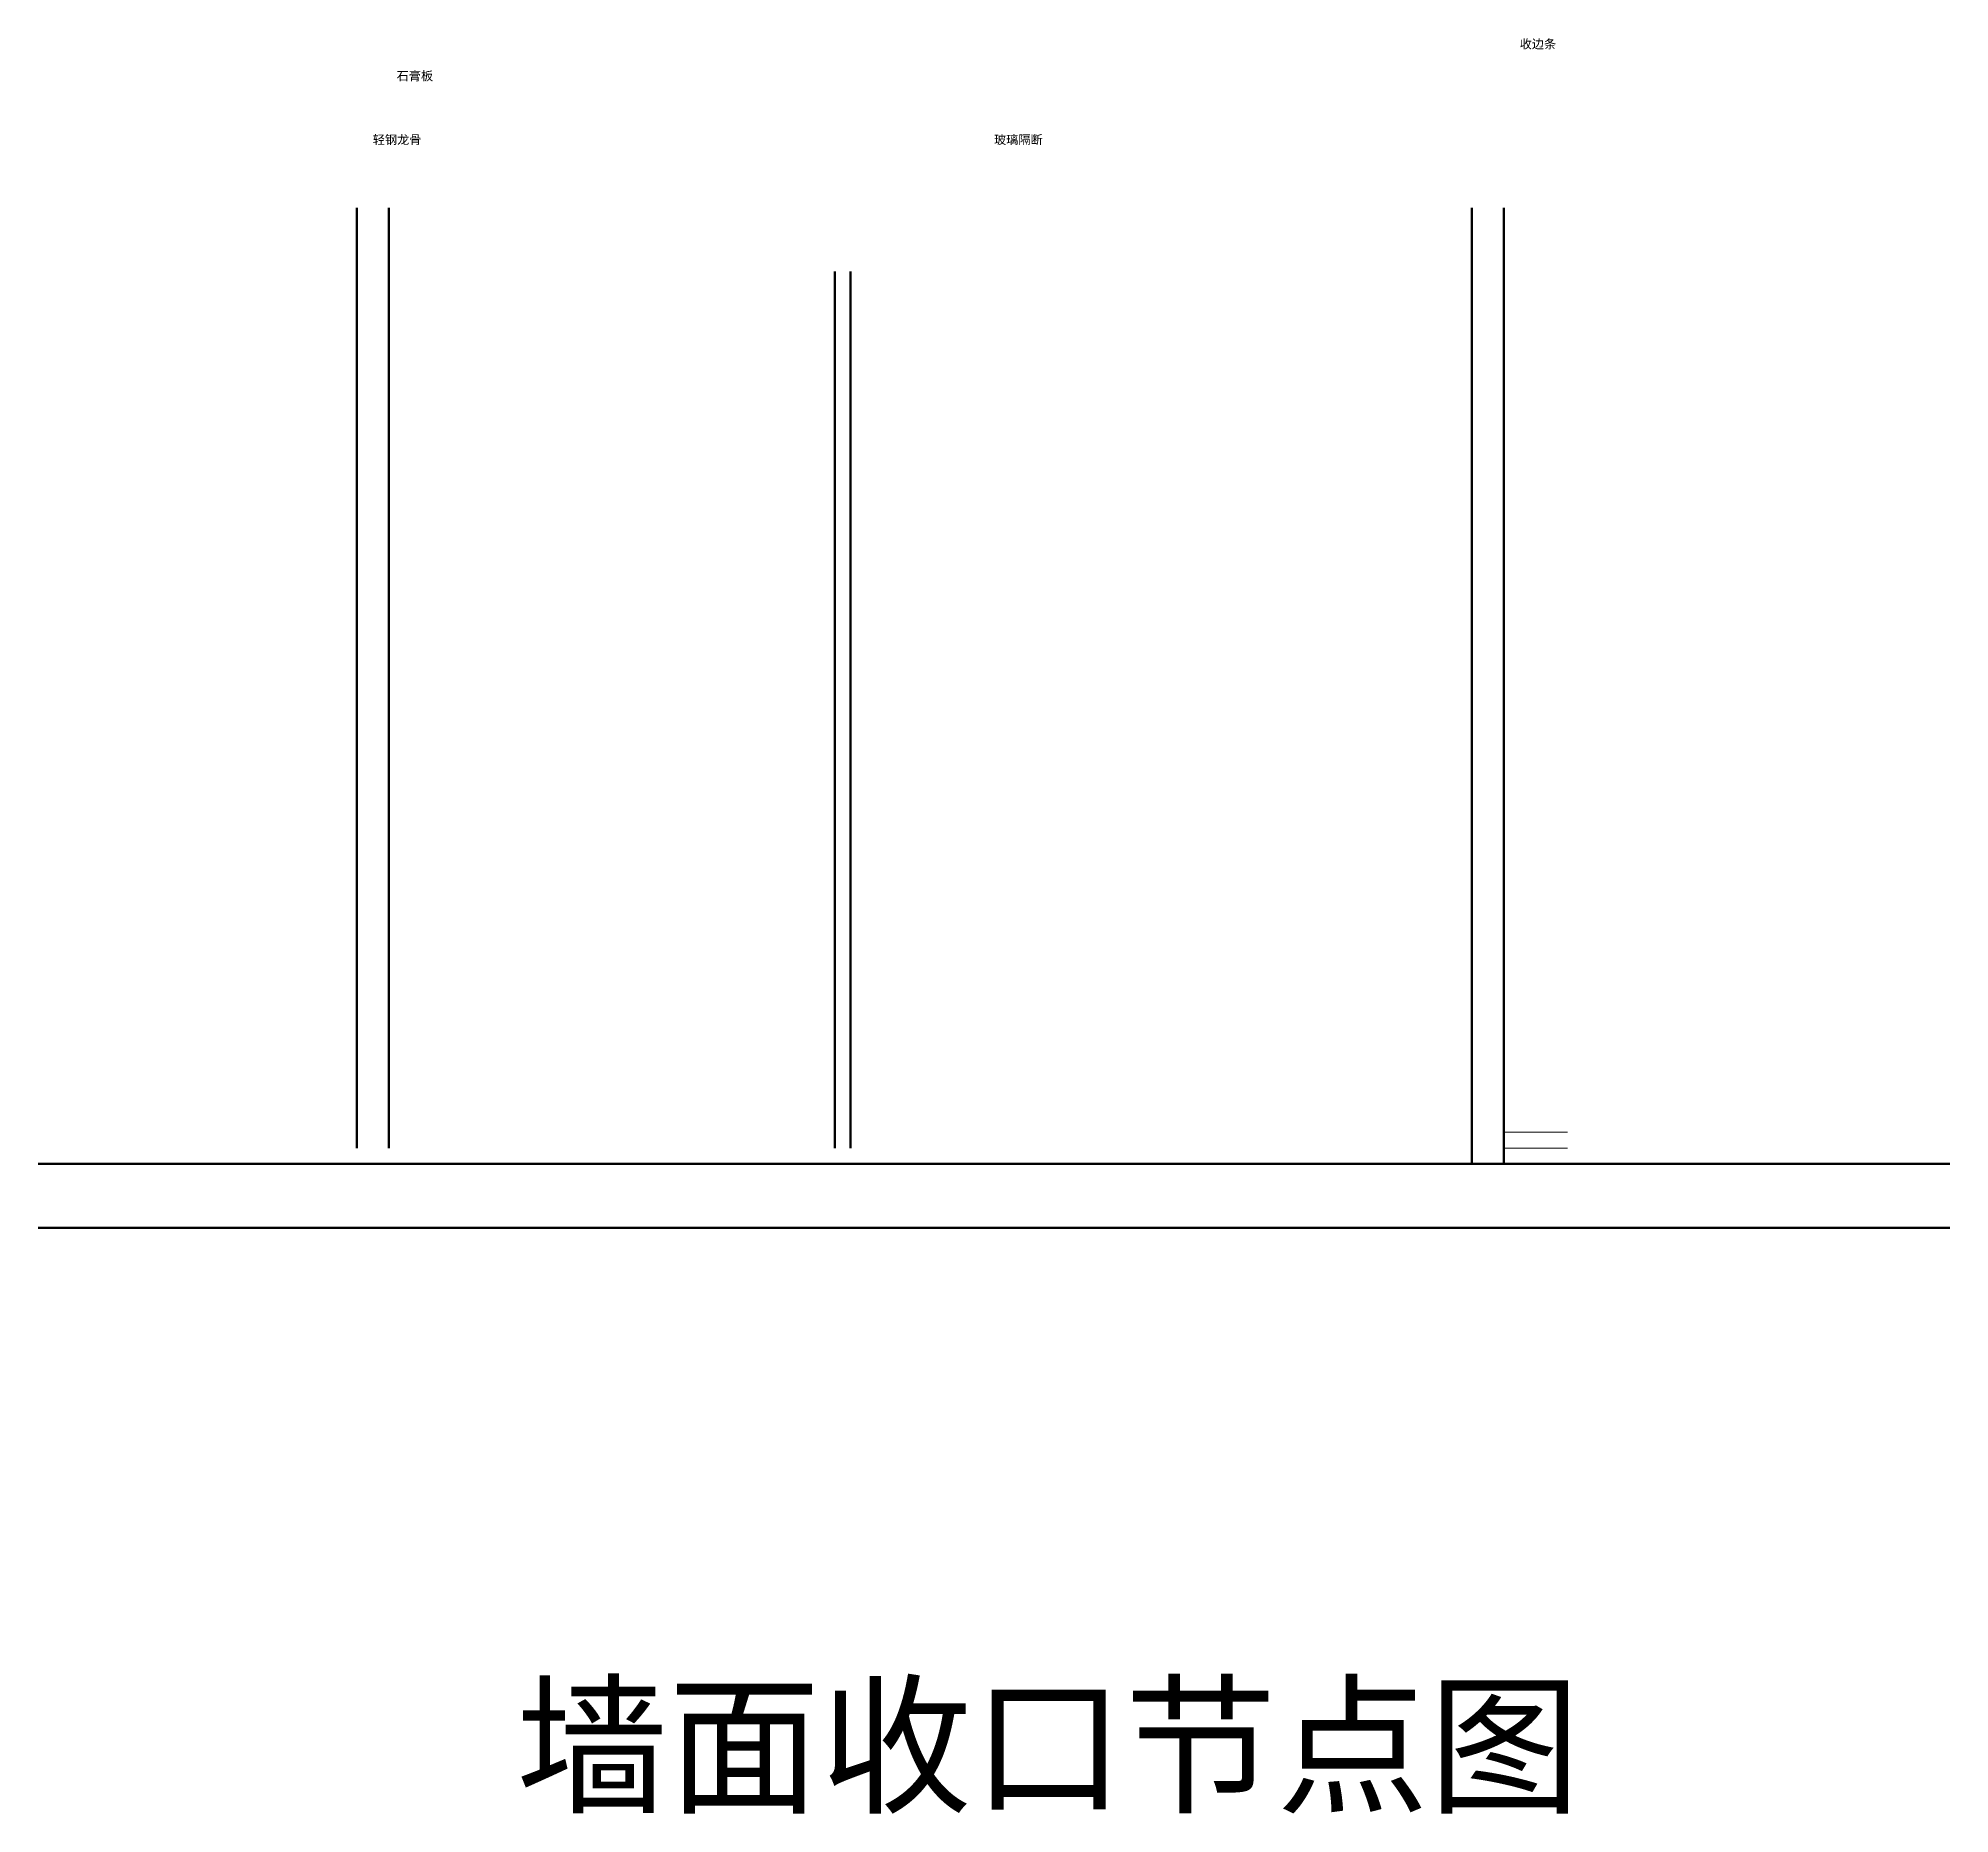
# Model space of a CAD drawing. Header units: millimetres. Extents: x 0 to 6000, y -1539 to 4032.
import ezdxf

# ---------------------------------------------------------------- set-up
doc = ezdxf.new("R2010")
doc.units = ezdxf.units.MM
for name, color, linetype, lineweight in [('DIM', 3, 'Continuous', 9), ('TEXT', 2, 'Continuous', 9), ('WALL', 7, 'Continuous', 50)]:
    doc.layers.add(name, color=color, linetype=linetype, lineweight=lineweight)
doc.styles.add('HEI', font='simhei.ttf')

msp = doc.modelspace()

# ---------------------------------------------------------------- linework, layer by layer
at = {"layer": 'DIM'}
for p, q in [((4600, 600), (4800, 600)), ((4600, 550), (4800, 550))]:
    msp.add_line(p, q, dxfattribs=at)
at = {"layer": 'WALL'}
for p, q in [((1000, 550), (1000, 3500)), ((1100, 550), (1100, 3500)), ((4500, 500), (4500, 3500)), ((4600, 500), (4600, 3500)), ((2500, 550), (2500, 3300)), ((2550, 550), (2550, 3300)), ((0, 500), (6000, 500)), ((0, 300), (6000, 300))]:
    msp.add_line(p, q, dxfattribs=at)

# ---------------------------------------------------------------- texts
at = {"layer": 'TEXT', "style": 'HEI'}
for s, height, p in [('收边条', 28, (4650, 4000)), ('石膏板', 28, (1125, 3900)), ('轻钢龙骨', 28, (1050, 3700)), ('玻璃隔断', 28, (3000, 3700)), ('墙面收口节点图', 350, (1500, -1500))]:
    msp.add_text(s, height=height, dxfattribs=at).set_placement(p)

doc.saveas('drawing.dxf')
